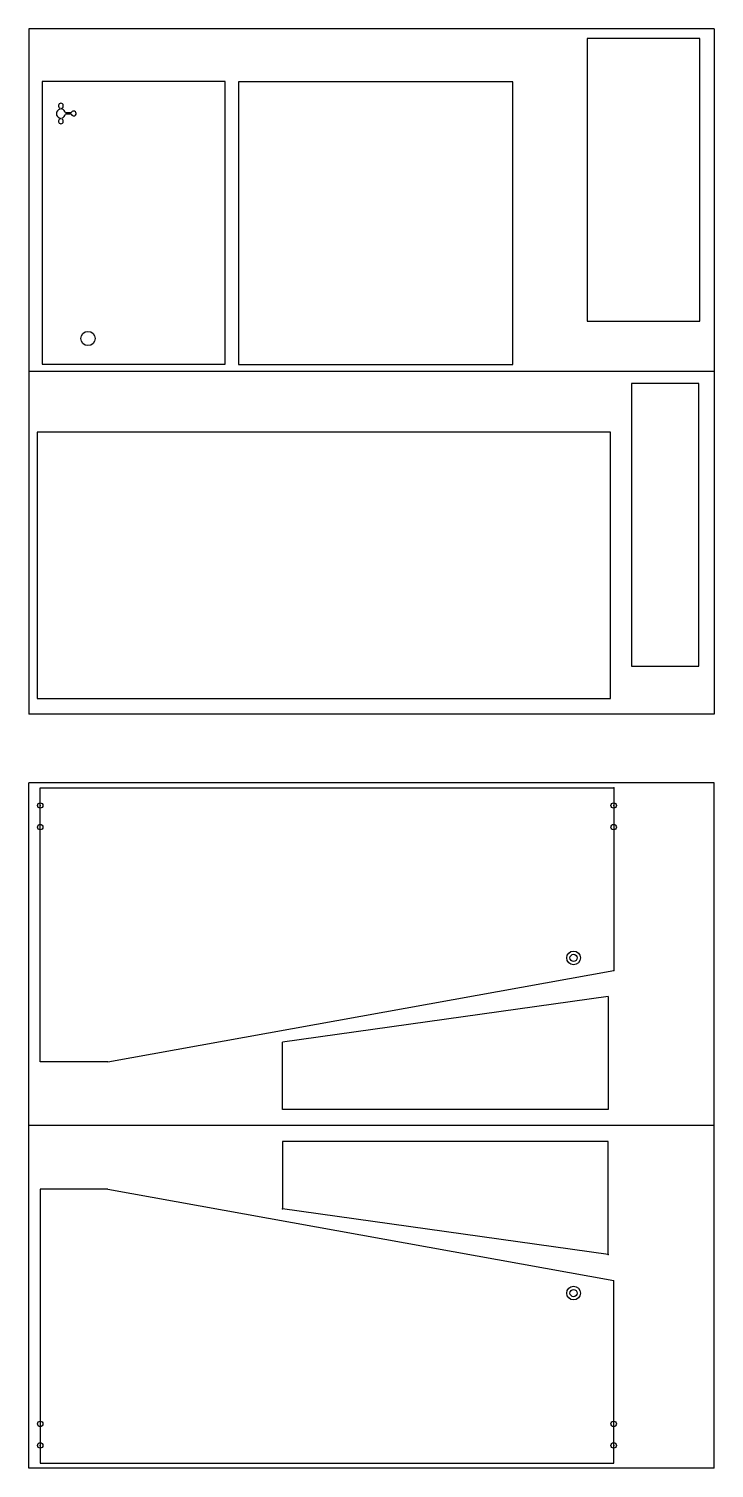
# Model space of a CAD drawing. Header units: inches. Extents: x 0 to 60, y 0 to 126.
import ezdxf

# ---------------------------------------------------------------- set-up
doc = ezdxf.new("R2010")
doc.units = ezdxf.units.IN
doc.header["$MEASUREMENT"] = 0
doc.layers.add('CAD', color=7, linetype='Continuous')

msp = doc.modelspace()

# ---------------------------------------------------------------- linework, layer by layer
at = {"layer": 'CAD', "linetype": 'Continuous'}
for p, q in [((60, 126), (0, 126)), ((0, 126), (0, 66)), ((60, 126), (60, 66)), ((58.74, 125.15), (48.89, 125.15)), ((48.89, 125.15), (48.89, 100.4)), ((58.74, 100.4), (58.74, 125.15)), ((1.18, 121.39), (1.18, 96.64)), ((17.18, 121.39), (1.18, 121.39)), ((17.18, 96.64), (17.18, 121.39)), ((18.36, 121.35), (18.36, 96.6)), ((42.36, 121.35), (18.36, 121.35)), ((42.36, 96.6), (42.36, 121.35)), ((2.74, 118.97), (2.74, 119.06)), ((2.88, 118.97), (2.88, 119.06)), ((3.72, 118.64), (3.2, 118.64)), ((3.72, 118.53), (3.2, 118.53)), ((2.74, 118.19), (2.74, 118.1)), ((2.88, 118.19), (2.88, 118.1)), ((48.89, 100.4), (58.74, 100.4)), ((60, 96), (0, 96)), ((1.18, 96.64), (17.18, 96.64)), ((18.36, 96.6), (42.36, 96.6)), ((58.66, 94.95), (52.76, 94.95)), ((52.76, 94.95), (52.76, 70.2)), ((58.66, 70.2), (58.66, 94.95)), ((50.93, 90.7), (0.73, 90.7)), ((0.73, 90.7), (0.73, 67.38)), ((50.93, 67.38), (50.93, 90.7)), ((52.76, 70.2), (58.66, 70.2)), ((0.73, 67.38), (50.93, 67.38)), ((60, 66), (0, 66)), ((60, 60), (0, 60)), ((0, 0), (0, 60)), ((1, 35.57), (1, 59.57)), ((1, 59.57), (51.2, 59.57)), ((51.2, 59.57), (51.2, 43.57)), ((60, 0), (60, 60)), ((6.91, 35.57), (51.2, 43.57)), ((50.71, 41.29), (22.21, 37.29)), ((50.71, 41.29), (50.71, 31.39)), ((22.21, 31.39), (22.21, 37.29)), ((6.91, 35.57), (1, 35.57)), ((50.71, 31.39), (22.21, 31.39)), ((60, 30), (0, 30)), ((22.21, 28.61), (22.21, 22.71)), ((50.71, 28.61), (22.21, 28.61)), ((50.71, 18.71), (50.71, 28.61)), ((6.91, 24.43), (1, 24.43)), ((1, 24.43), (1, 0.43)), ((6.91, 24.43), (51.2, 16.43)), ((50.71, 18.71), (22.21, 22.71)), ((51.2, 0.43), (51.2, 16.43)), ((60, 0), (0, 0)), ((1, 0.43), (51.2, 0.43))]:
    msp.add_line(p, q, dxfattribs=at)
for centre, radius in [((5.18, 98.89), 0.625), ((1, 58.01), 0.236), ((51.2, 58.01), 0.236), ((1, 56.12), 0.236), ((51.2, 56.12), 0.236), ((47.69, 44.67), 0.6), ((47.69, 44.67), 0.315), ((47.69, 15.33), 0.6), ((47.69, 15.33), 0.315), ((1, 3.88), 0.236), ((51.2, 3.88), 0.236), ((1, 1.99), 0.236), ((51.2, 1.99), 0.236)]:
    msp.add_circle(centre, radius, dxfattribs=at)
for centre, radius, start, end in [((2.81, 118.58), 0.394, 100.7905, 259.2095), ((2.81, 119.26), 0.217, 90, 250.0677), ((2.81, 119.26), 0.217, 289.9323, 90), ((2.81, 118.58), 0.394, 7.8913, 79.2095), ((2.81, 118.58), 0.394, 280.7905, 352.1087), ((3.93, 118.58), 0.217, 90, 165.5225), ((3.93, 118.58), 0.217, 194.4775, 90), ((2.81, 117.9), 0.217, 109.9323, 70.0677)]:
    msp.add_arc(centre, radius, start, end, dxfattribs=at)
at = {"layer": 'CAD'}
for p in [(51.2, 59.57), (1, 58.01), (51.2, 58.01), (51.2, 43.57), (22.21, 22.71), (50.71, 18.71), (1, 1.99), (51.2, 1.99)]:
    msp.add_point(p, dxfattribs=at)

doc.saveas('drawing.dxf')
